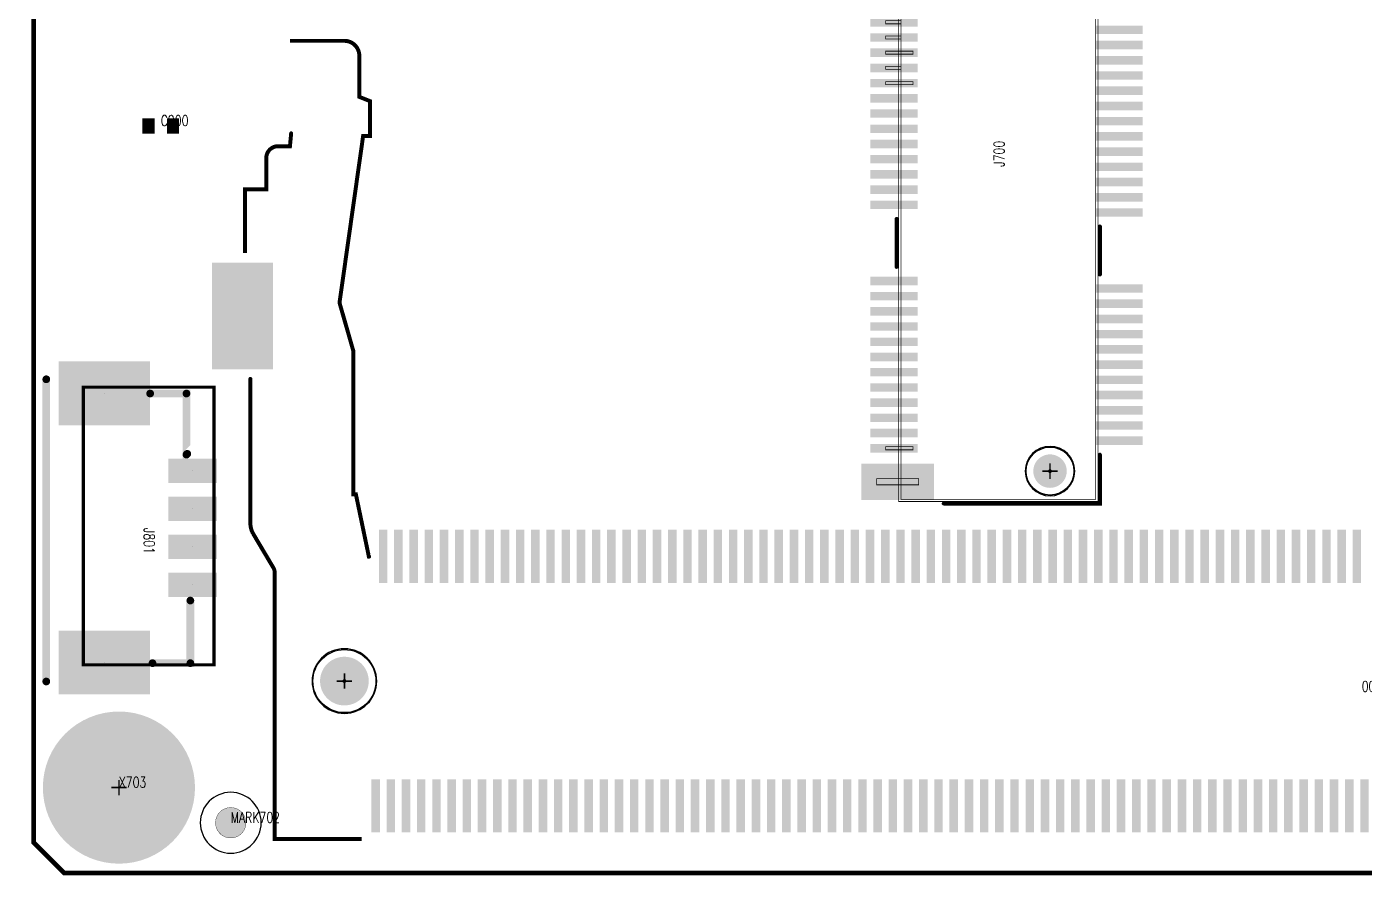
# Model space of a CAD drawing. Extents: x -0.3 to 87.6, y 0 to 52.2.
# Drawn here: x -0.29 to 43.66, y 0.02 to 27.9 of the extents above; entities that cross this region are included whole.
import ezdxf

# ---------------------------------------------------------------- set-up
doc = ezdxf.new("R2010")
doc.units = 0
doc.header["$MEASUREMENT"] = 0
doc.linetypes.add('KEEPOUT_00001000$0', pattern=[2, 1, 1])
doc.linetypes.add('KEEPOUT_00010100$0', pattern=[2, 1, 1])
doc.layers.get('0').update_dxf_attribs({"linetype": 'CONTINUOUS'})
for name, color, linetype in [('BOARD_OUTLINE_00', 43, 'CONTINUOUS'), ('DRIL_NPLTE_THRU_01', 3, 'CONTINUOUS'), ('DRIL_NPLTE_THRU_02', 146, 'CONTINUOUS'), ('DRIL_NPLTE_THRU_03', 176, 'CONTINUOUS'), ('DRIL_NPLTE_THRU_04', 56, 'CONTINUOUS'), ('DRIL_NPLTE_THRU_05', 176, 'CONTINUOUS'), ('DRIL_NPLTE_THRU_06', 1, 'CONTINUOUS'), ('DRIL_NPLTE_THRU_07', 34, 'CONTINUOUS'), ('DRIL_NPLTE_THRU_08', 176, 'CONTINUOUS'), ('DRIL_PLTE_THRU_01', 3, 'CONTINUOUS'), ('DRIL_PLTE_THRU_02', 146, 'CONTINUOUS'), ('DRIL_PLTE_THRU_03', 176, 'CONTINUOUS'), ('DRIL_PLTE_THRU_04', 56, 'CONTINUOUS'), ('DRIL_PLTE_THRU_05', 176, 'CONTINUOUS'), ('DRIL_PLTE_THRU_06', 1, 'CONTINUOUS'), ('DRIL_PLTE_THRU_07', 34, 'CONTINUOUS'), ('DRIL_PLTE_THRU_08', 176, 'CONTINUOUS'), ('DRIL_SYMBOL', 43, 'CONTINUOUS'), ('KEEPOUT_00', 112, 'CONTINUOUS'), ('KEEPOUT_01', 112, 'CONTINUOUS'), ('PADS_BOT', 5, 'CONTINUOUS'), ('PADS_INNER', 106, 'CONTINUOUS'), ('PADS_TOP', 106, 'CONTINUOUS'), ('PART_NAME_01', 253, 'CONTINUOUS'), ('PART_NAME_26', 253, 'CONTINUOUS'), ('PART_TOP_2DLINE_01', 254, 'CONTINUOUS'), ('PART_TOP_2DLINE_26', 146, 'CONTINUOUS'), ('PART_TOP_2DLINE_27', 2, 'CONTINUOUS')]:
    doc.layers.add(name, color=color, linetype=linetype)
doc.styles.add('W0$05', font='simplex', dxfattribs={"width": 0.75})

# ---------------------------------------------------------------- blocks, each defined once
blk = doc.blocks.new('SMOOTH_0$1524')
at = {"const_width": 0.0762}
blk.add_lwpolyline([(-0.0381, 0, 1), (0.0381, 0, 1)], format="xyb", close=True, dxfattribs=at)
blk = doc.blocks.new('BOARD_9583')
at = {"layer": 'BOARD_OUTLINE_00', "const_width": 0.152}
blk.add_lwpolyline([(0, 1), (1, 0), (86, 0), (87, 1), (87, 51.009), (86, 52.009), (1, 52.009), (0, 51.009)], close=True, dxfattribs=at)
at = {"layer": 'BOARD_OUTLINE_00'}
for p in [(0, 1), (1, 0)]:
    blk.add_blockref('SMOOTH_0$1524', p, dxfattribs=at)
blk = doc.blocks.new('SMOOTH_0$1299993333')
at = {"const_width": 0.065}
blk.add_lwpolyline([(-0.032, 0, 1), (0.032, 0, 1)], format="xyb", close=True, dxfattribs=at)
blk = doc.blocks.new('PART_BODY_TOP_9')
at = {"layer": 'KEEPOUT_00', "linetype": 'KEEPOUT_00010100$0'}
for points in [[(35.327, 0), (35.353, 0, 1), (33.227, 0), (33.253, 0, -1)], [(35.327, 0), (35.353, 0, 1), (33.227, 0), (33.253, 0, -1)], [(33.253, 0), (33.227, 0, 1), (35.353, 0), (35.327, 0, -1)], [(33.253, 0), (33.227, 0, 1), (35.353, 0), (35.327, 0, -1)]]:
    blk.add_lwpolyline(points, format="xyb", close=True, dxfattribs=at)
at = {"layer": 'PART_TOP_2DLINE_26', "const_width": 0.13}
for points in [[(37.38, -9.93), (37.38, -5.187, 0.133873), (37.284, -4.835), (36.623, -3.721, -0.134761), (36.58, -3.563), (36.58, 5.19), (33.725, 5.19)], [(33.475, -4.09), (33.486, -4.09), (33.913, -6.14), (34, -6.14), (34, -10.861), (34.451, -12.432), (33.675, -17.909), (33.45, -17.909), (33.45, -19.059), (33.8, -19.199), (33.8, -20.55, 0.414214), (34.29, -21.04), (36.08, -21.04)], [(36.04, -18), (36.08, -17.577), (36.468, -17.577, 0.414214), (36.858, -17.187), (36.858, -16.162), (37.557, -16.162), (37.557, -14.07)]]:
    blk.add_lwpolyline(points, format="xyb", dxfattribs=at)
at = {"layer": 'PART_TOP_2DLINE_26'}
for p in [(33.475, -4.09), (33.486, -4.09), (37.38, -5.187), (33.913, -6.14), (34, -6.14), (37.38, -9.93), (34, -10.861), (34.451, -12.432), (36.08, -17.577), (36.468, -17.577), (33.45, -17.909), (33.675, -17.909), (36.04, -18), (33.45, -19.059), (33.8, -19.199), (33.8, -20.55)]:
    blk.add_blockref('SMOOTH_0$1299993333', p, dxfattribs=at)
blk = doc.blocks.new('DRIL_SYMBOL_1$5999993333')
at = {"layer": 'DRIL_SYMBOL', "const_width": 0.0508}
for points in [[(-0.254, 0), (0.254, 0)], [(0, -0.254), (0, 0.254)]]:
    blk.add_lwpolyline(points, dxfattribs=at)
blk = doc.blocks.new('DRIL_HOLE_1$5999993333')
at = {"const_width": 0.8}
blk.add_lwpolyline([(-0.4, 0, 1), (0.4, 0, 1)], format="xyb", close=True, dxfattribs=at)
blk.add_blockref('DRIL_SYMBOL_1$5999993333', (0, 0))
blk = doc.blocks.new('PAD_10')
at = {"const_width": 0.065}
blk.add_lwpolyline([(0, -0.032, 1), (0, 0.032, 1)], format="xyb", close=True, dxfattribs=at)
blk = doc.blocks.new('STK_TOP_17')
at = {"layer": 'DRIL_PLTE_THRU_01'}
blk.add_blockref('DRIL_HOLE_1$5999993333', (0, 0), dxfattribs=at)
at = {"layer": 'DRIL_PLTE_THRU_02'}
blk.add_blockref('DRIL_HOLE_1$5999993333', (0, 0), dxfattribs=at)
at = {"layer": 'DRIL_PLTE_THRU_03'}
blk.add_blockref('DRIL_HOLE_1$5999993333', (0, 0), dxfattribs=at)
at = {"layer": 'DRIL_PLTE_THRU_04'}
blk.add_blockref('DRIL_HOLE_1$5999993333', (0, 0), dxfattribs=at)
at = {"layer": 'DRIL_PLTE_THRU_05'}
blk.add_blockref('DRIL_HOLE_1$5999993333', (0, 0), dxfattribs=at)
at = {"layer": 'DRIL_PLTE_THRU_06'}
blk.add_blockref('DRIL_HOLE_1$5999993333', (0, 0), dxfattribs=at)
at = {"layer": 'DRIL_PLTE_THRU_07'}
blk.add_blockref('DRIL_HOLE_1$5999993333', (0, 0), dxfattribs=at)
at = {"layer": 'DRIL_PLTE_THRU_08'}
blk.add_blockref('DRIL_HOLE_1$5999993333', (0, 0), dxfattribs=at)
at = {"layer": 'PADS_BOT'}
blk.add_blockref('PAD_10', (0, 0), dxfattribs=at)
at = {"layer": 'PADS_INNER'}
blk.add_blockref('PAD_10', (0, 0), dxfattribs=at)
at = {"layer": 'PADS_TOP'}
blk.add_blockref('PAD_10', (0, 0), dxfattribs=at)
blk = doc.blocks.new('DRIL_HOLE_0')
blk.add_lwpolyline([(0, 0, 1), (0, 0, 1)], format="xyb", close=True)
blk = doc.blocks.new('PAD_0')
blk.add_lwpolyline([(0, 0, 1), (0, 0, 1)], format="xyb", close=True)
blk = doc.blocks.new('PAD_11')
at = {"const_width": 0.28}
blk.add_lwpolyline([(-0.875, 0), (0.875, 0)], dxfattribs=at)
blk = doc.blocks.new('STK_TOP_15')
at = {"layer": 'DRIL_PLTE_THRU_01'}
blk.add_blockref('DRIL_HOLE_0', (0, 0), dxfattribs=at)
at = {"layer": 'DRIL_PLTE_THRU_02'}
blk.add_blockref('DRIL_HOLE_0', (0, 0), dxfattribs=at)
at = {"layer": 'DRIL_PLTE_THRU_03'}
blk.add_blockref('DRIL_HOLE_0', (0, 0), dxfattribs=at)
at = {"layer": 'DRIL_PLTE_THRU_04'}
blk.add_blockref('DRIL_HOLE_0', (0, 0), dxfattribs=at)
at = {"layer": 'DRIL_PLTE_THRU_05'}
blk.add_blockref('DRIL_HOLE_0', (0, 0), dxfattribs=at)
at = {"layer": 'DRIL_PLTE_THRU_06'}
blk.add_blockref('DRIL_HOLE_0', (0, 0), dxfattribs=at)
at = {"layer": 'DRIL_PLTE_THRU_07'}
blk.add_blockref('DRIL_HOLE_0', (0, 0), dxfattribs=at)
at = {"layer": 'DRIL_PLTE_THRU_08'}
blk.add_blockref('DRIL_HOLE_0', (0, 0), dxfattribs=at)
at = {"layer": 'PADS_BOT'}
blk.add_blockref('PAD_0', (0, 0), dxfattribs=at)
at = {"layer": 'PADS_INNER'}
blk.add_blockref('PAD_0', (0, 0), dxfattribs=at)
at = {"layer": 'PADS_TOP', "rotation": 90}
blk.add_blockref('PAD_11', (0, 0), dxfattribs=at)
blk = doc.blocks.new('PAD_12')
at = {"const_width": 2}
blk.add_lwpolyline([(-1.75, 0), (1.75, 0)], dxfattribs=at)
blk = doc.blocks.new('STK_TOP_18')
at = {"layer": 'DRIL_PLTE_THRU_01'}
blk.add_blockref('DRIL_HOLE_0', (0, 0), dxfattribs=at)
at = {"layer": 'DRIL_PLTE_THRU_02'}
blk.add_blockref('DRIL_HOLE_0', (0, 0), dxfattribs=at)
at = {"layer": 'DRIL_PLTE_THRU_03'}
blk.add_blockref('DRIL_HOLE_0', (0, 0), dxfattribs=at)
at = {"layer": 'DRIL_PLTE_THRU_04'}
blk.add_blockref('DRIL_HOLE_0', (0, 0), dxfattribs=at)
at = {"layer": 'DRIL_PLTE_THRU_05'}
blk.add_blockref('DRIL_HOLE_0', (0, 0), dxfattribs=at)
at = {"layer": 'DRIL_PLTE_THRU_06'}
blk.add_blockref('DRIL_HOLE_0', (0, 0), dxfattribs=at)
at = {"layer": 'DRIL_PLTE_THRU_07'}
blk.add_blockref('DRIL_HOLE_0', (0, 0), dxfattribs=at)
at = {"layer": 'DRIL_PLTE_THRU_08'}
blk.add_blockref('DRIL_HOLE_0', (0, 0), dxfattribs=at)
at = {"layer": 'PADS_BOT'}
blk.add_blockref('PAD_0', (0, 0), dxfattribs=at)
at = {"layer": 'PADS_INNER'}
blk.add_blockref('PAD_0', (0, 0), dxfattribs=at)
at = {"layer": 'PADS_TOP', "rotation": 90}
blk.add_blockref('PAD_12', (0, 0), dxfattribs=at)
blk = doc.blocks.new('SYM_TOP_12')
for name, p in [('PART_BODY_TOP_9', (0, 0)), ('STK_TOP_15', (0.765, 4.1)), ('STK_TOP_15', (1.265, 4.1)), ('STK_TOP_15', (1.765, 4.1)), ('STK_TOP_15', (2.265, 4.1)), ('STK_TOP_15', (2.765, 4.1)), ('STK_TOP_15', (3.265, 4.1)), ('STK_TOP_15', (3.765, 4.1)), ('STK_TOP_15', (4.265, 4.1)), ('STK_TOP_15', (4.765, 4.1)), ('STK_TOP_15', (5.265, 4.1)), ('STK_TOP_15', (5.765, 4.1)), ('STK_TOP_15', (6.265, 4.1)), ('STK_TOP_15', (6.765, 4.1)), ('STK_TOP_15', (7.265, 4.1)), ('STK_TOP_15', (7.765, 4.1)), ('STK_TOP_15', (8.265, 4.1)), ('STK_TOP_15', (8.765, 4.1)), ('STK_TOP_15', (9.265, 4.1)), ('STK_TOP_15', (9.765, 4.1)), ('STK_TOP_15', (10.265, 4.1)), ('STK_TOP_15', (10.765, 4.1)), ('STK_TOP_15', (11.265, 4.1)), ('STK_TOP_15', (11.765, 4.1)), ('STK_TOP_15', (12.265, 4.1)), ('STK_TOP_15', (12.765, 4.1)), ('STK_TOP_15', (13.265, 4.1)), ('STK_TOP_15', (13.765, 4.1)), ('STK_TOP_15', (14.265, 4.1)), ('STK_TOP_15', (14.765, 4.1)), ('STK_TOP_15', (15.265, 4.1)), ('STK_TOP_15', (15.765, 4.1)), ('STK_TOP_15', (16.265, 4.1)), ('STK_TOP_15', (16.765, 4.1)), ('STK_TOP_15', (17.265, 4.1)), ('STK_TOP_15', (17.765, 4.1)), ('STK_TOP_15', (18.265, 4.1)), ('STK_TOP_15', (18.765, 4.1)), ('STK_TOP_15', (19.265, 4.1)), ('STK_TOP_15', (19.765, 4.1)), ('STK_TOP_15', (20.265, 4.1)), ('STK_TOP_15', (20.765, 4.1)), ('STK_TOP_15', (21.265, 4.1)), ('STK_TOP_15', (21.765, 4.1)), ('STK_TOP_15', (22.265, 4.1)), ('STK_TOP_15', (22.765, 4.1)), ('STK_TOP_15', (23.265, 4.1)), ('STK_TOP_15', (23.765, 4.1)), ('STK_TOP_15', (24.265, 4.1)), ('STK_TOP_15', (24.765, 4.1)), ('STK_TOP_15', (25.265, 4.1)), ('STK_TOP_15', (25.765, 4.1)), ('STK_TOP_15', (26.265, 4.1)), ('STK_TOP_15', (26.765, 4.1)), ('STK_TOP_15', (27.265, 4.1)), ('STK_TOP_15', (27.765, 4.1)), ('STK_TOP_15', (28.265, 4.1)), ('STK_TOP_15', (28.765, 4.1)), ('STK_TOP_15', (29.265, 4.1)), ('STK_TOP_15', (29.765, 4.1)), ('STK_TOP_15', (30.265, 4.1)), ('STK_TOP_15', (30.765, 4.1)), ('STK_TOP_15', (31.265, 4.1)), ('STK_TOP_15', (31.765, 4.1)), ('STK_TOP_15', (32.265, 4.1)), ('STK_TOP_15', (32.765, 4.1)), ('STK_TOP_15', (33.265, 4.1)), ('STK_TOP_17', (34.29, 0)), ('STK_TOP_15', (1.015, -4.1)), ('STK_TOP_15', (1.515, -4.1)), ('STK_TOP_15', (2.015, -4.1)), ('STK_TOP_15', (2.515, -4.1)), ('STK_TOP_15', (3.015, -4.1)), ('STK_TOP_15', (3.515, -4.1)), ('STK_TOP_15', (4.015, -4.1)), ('STK_TOP_15', (4.515, -4.1)), ('STK_TOP_15', (5.015, -4.1)), ('STK_TOP_15', (5.515, -4.1)), ('STK_TOP_15', (6.015, -4.1)), ('STK_TOP_15', (6.515, -4.1)), ('STK_TOP_15', (7.015, -4.1)), ('STK_TOP_15', (7.515, -4.1)), ('STK_TOP_15', (8.015, -4.1)), ('STK_TOP_15', (8.515, -4.1)), ('STK_TOP_15', (9.015, -4.1)), ('STK_TOP_15', (9.515, -4.1)), ('STK_TOP_15', (10.015, -4.1)), ('STK_TOP_15', (10.515, -4.1)), ('STK_TOP_15', (11.015, -4.1)), ('STK_TOP_15', (11.515, -4.1)), ('STK_TOP_15', (12.015, -4.1)), ('STK_TOP_15', (12.515, -4.1)), ('STK_TOP_15', (13.015, -4.1)), ('STK_TOP_15', (13.515, -4.1)), ('STK_TOP_15', (14.015, -4.1)), ('STK_TOP_15', (14.515, -4.1)), ('STK_TOP_15', (15.015, -4.1)), ('STK_TOP_15', (15.515, -4.1)), ('STK_TOP_15', (16.015, -4.1)), ('STK_TOP_15', (16.515, -4.1)), ('STK_TOP_15', (17.015, -4.1)), ('STK_TOP_15', (17.515, -4.1)), ('STK_TOP_15', (18.015, -4.1)), ('STK_TOP_15', (18.515, -4.1)), ('STK_TOP_15', (19.015, -4.1)), ('STK_TOP_15', (19.515, -4.1)), ('STK_TOP_15', (20.015, -4.1)), ('STK_TOP_15', (20.515, -4.1)), ('STK_TOP_15', (21.015, -4.1)), ('STK_TOP_15', (21.515, -4.1)), ('STK_TOP_15', (22.015, -4.1)), ('STK_TOP_15', (22.515, -4.1)), ('STK_TOP_15', (23.015, -4.1)), ('STK_TOP_15', (23.515, -4.1)), ('STK_TOP_15', (24.015, -4.1)), ('STK_TOP_15', (24.515, -4.1)), ('STK_TOP_15', (25.015, -4.1)), ('STK_TOP_15', (25.515, -4.1)), ('STK_TOP_15', (26.015, -4.1)), ('STK_TOP_15', (26.515, -4.1)), ('STK_TOP_15', (27.015, -4.1)), ('STK_TOP_15', (27.515, -4.1)), ('STK_TOP_15', (28.015, -4.1)), ('STK_TOP_15', (28.515, -4.1)), ('STK_TOP_15', (29.015, -4.1)), ('STK_TOP_15', (29.515, -4.1)), ('STK_TOP_15', (30.015, -4.1)), ('STK_TOP_15', (30.515, -4.1)), ('STK_TOP_15', (31.015, -4.1)), ('STK_TOP_15', (31.515, -4.1)), ('STK_TOP_15', (32.015, -4.1)), ('STK_TOP_15', (32.515, -4.1)), ('STK_TOP_15', (33.015, -4.1)), ('STK_TOP_18', (37.64, -12))]:
    blk.add_blockref(name, p)
blk = doc.blocks.new('PART_TOP_29')
blk.add_blockref('SYM_TOP_12', (0, 0))
at = {"layer": 'PART_NAME_26', "style": 'W0$05', "width": 0.75}
blk.add_text('J300', height=0.35, dxfattribs=at).set_placement((0, 0))
blk = doc.blocks.new('SMOOTH_0$0254')
at = {"const_width": 0.0127}
blk.add_lwpolyline([(-0.00635, 0, 1), (0.00635, 0, 1)], format="xyb", close=True, dxfattribs=at)
blk = doc.blocks.new('PART_BODY_TOP_27')
at = {"layer": 'KEEPOUT_00', "linetype": 'KEEPOUT_00010100$0'}
for points in [[(11.037, -1.5), (11.063, -1.5, 1), (8.937, -1.5), (8.963, -1.5, -1)], [(11.037, -1.5), (11.063, -1.5, 1), (8.937, -1.5), (8.963, -1.5, -1)], [(-9.213, -1.5), (-9.187, -1.5, 1), (-10.813, -1.5), (-10.787, -1.5, -1)], [(-9.213, -1.5), (-9.187, -1.5, 1), (-10.813, -1.5), (-10.787, -1.5, -1)], [(-10.787, -1.5), (-10.813, -1.5, 1), (-9.187, -1.5), (-9.213, -1.5, -1)], [(-10.787, -1.5), (-10.813, -1.5, 1), (-9.187, -1.5), (-9.213, -1.5, -1)], [(8.963, -1.5), (8.937, -1.5, 1), (11.063, -1.5), (11.037, -1.5, -1)], [(8.963, -1.5), (8.937, -1.5, 1), (11.063, -1.5), (11.037, -1.5, -1)]]:
    blk.add_lwpolyline(points, format="xyb", close=True, dxfattribs=at)
at = {"layer": 'PART_TOP_2DLINE_26', "const_width": 0.13}
for points in [[(-1.71, 3.54), (-3.29, 3.54)], [(-11.065, 1.995), (-11.065, -3.14), (-9.46, -3.14)], [(11.065, 1.995), (11.065, -1.153)], [(9.46, -3.14), (11.065, -3.14), (11.065, -1.847)], [(-1.96, -3.14), (-3.54, -3.14)]]:
    blk.add_lwpolyline(points, dxfattribs=at)
at = {"layer": 'PART_TOP_2DLINE_27', "const_width": 0.0254}
for points in [[(-8.8, 3.4), (-9.2, 3.4), (-9.2, 3.902), (-9.3, 3.902), (-9.3, 3), (-9.2, 3), (-9.3, 3), (-9.3, 3.902), (-9.2, 3.902), (-9.2, 3), (-9.3, 3), (-9.2, 3), (-9.2, 3.902), (-9.3, 3.902), (-9.3, 3.4), (-10.25, 3.4), (-10.25, 4.2), (-10.45, 4.2), (-10.45, 2.814), (-10.25, 2.814), (-10.25, 4.2), (-10.45, 4.2), (-10.45, 2.814), (-10.25, 2.814), (-10.25, 4.2), (-10.45, 4.2), (-10.45, 3.4), (-10.925, 3.4), (-10.925, -3), (10.925, -3), (10.925, 3.4), (-10.925, 3.4), (-10.925, -3), (10.925, -3), (10.925, 3.4), (10.45, 3.4)], [(2.3, 3.4), (2.7, 3.4), (2.7, 3.902), (2.8, 3.902), (2.8, 3), (2.7, 3), (2.7, 3.902), (2.8, 3.902), (2.8, 3), (2.7, 3), (2.8, 3), (2.7, 3), (2.7, 3.902), (2.8, 3.902), (2.8, 3.4), (3.2, 3.4), (3.2, 3.902), (3.3, 3.902), (3.3, 3.4), (3.7, 3.4), (3.7, 3.902), (3.8, 3.902), (3.8, 3), (3.7, 3), (3.8, 3), (3.8, 3.902), (3.7, 3.902), (3.7, 3), (3.8, 3), (3.7, 3), (3.7, 3.902), (3.8, 3.902), (3.8, 3.4), (4.2, 3.4), (4.2, 3.902), (4.3, 3.902), (4.3, 3.4), (4.7, 3.4), (4.7, 3.902), (4.8, 3.902), (4.8, 3.4), (5.2, 3.4), (5.2, 3.902), (5.3, 3.902), (5.3, 3), (5.2, 3), (5.3, 3), (5.3, 3.902), (5.2, 3.902), (5.2, 3), (5.3, 3), (5.2, 3), (5.2, 3.902), (5.3, 3.902), (5.3, 3.4), (5.7, 3.4), (5.7, 3.902), (5.8, 3.902), (5.8, 3), (5.7, 3), (5.7, 3.902), (5.8, 3.902), (5.8, 3.4), (6.2, 3.4), (6.2, 3.902), (6.3, 3.902), (6.3, 3), (6.2, 3), (6.3, 3), (6.2, 3), (6.2, 3.902), (6.3, 3.902), (6.3, 3.4), (6.7, 3.4), (6.7, 3.902), (6.8, 3.902), (6.8, 3), (6.7, 3), (6.8, 3), (6.7, 3), (6.7, 3.902), (6.8, 3.902), (6.8, 3), (6.7, 3), (6.7, 3.902), (6.8, 3.902), (6.8, 3.4), (7.2, 3.4), (7.2, 3.902), (7.3, 3.902), (7.3, 3), (7.2, 3), (7.3, 3), (7.3, 3.902), (7.2, 3.902), (7.2, 3), (7.3, 3), (7.2, 3), (7.2, 3.902), (7.3, 3.902), (7.3, 3.4), (7.7, 3.4), (7.7, 3.902), (7.8, 3.902), (7.8, 3), (7.7, 3), (7.7, 3.902), (7.8, 3.902), (7.8, 3), (7.7, 3), (7.7, 3.902), (7.8, 3.902), (7.8, 3.4), (8.2, 3.4), (8.2, 3.902), (8.3, 3.902), (8.3, 3.4), (8.7, 3.4), (8.7, 3.902), (8.8, 3.902), (8.8, 3), (8.7, 3), (8.8, 3), (8.7, 3), (8.7, 3.902), (8.8, 3.902), (8.8, 3.4), (9.2, 3.4), (9.2, 3.902), (9.3, 3.902), (9.3, 3.4), (10.25, 3.4), (10.25, 4.2), (10.45, 4.2), (10.45, 3.4), (10.925, 3.4), (10.925, -3), (-10.925, -3), (-10.925, 3.4), (-10.45, 3.4)]]:
    blk.add_lwpolyline(points, dxfattribs=at)
blk.add_lwpolyline([(11, 3.475), (11, -3.075), (-11, -3.075), (-11, 3.475), (11, 3.475), (11, -3.075), (-11, -3.075), (-11, 3.475)], close=True, dxfattribs=at)
at = {"layer": 'PART_TOP_2DLINE_26'}
for p in [(-3.29, 3.54), (-1.71, 3.54), (-11.065, 1.995), (11.065, 1.995), (11.065, -1.153), (11.065, -1.847), (-11.065, -3.14), (-9.46, -3.14), (-3.54, -3.14), (-1.96, -3.14), (9.46, -3.14), (11.065, -3.14)]:
    blk.add_blockref('SMOOTH_0$1299993333', p, dxfattribs=at)
at = {"layer": 'PART_TOP_2DLINE_27'}
for p in [(-10.45, 4.2), (-10.45, 4.2), (-10.45, 4.2), (-10.25, 4.2), (-10.25, 4.2), (-10.25, 4.2), (10.25, 4.2), (10.45, 4.2), (-9.3, 3.902), (-9.3, 3.902), (-9.3, 3.902), (-9.2, 3.902), (-9.2, 3.902), (-9.2, 3.902), (2.7, 3.902), (2.7, 3.902), (2.7, 3.902), (2.8, 3.902), (2.8, 3.902), (2.8, 3.902), (3.2, 3.902), (3.3, 3.902), (3.7, 3.902), (3.7, 3.902), (3.7, 3.902), (3.8, 3.902), (3.8, 3.902), (3.8, 3.902), (4.2, 3.902), (4.3, 3.902), (4.7, 3.902), (4.8, 3.902), (5.2, 3.902), (5.2, 3.902), (5.2, 3.902), (5.3, 3.902), (5.3, 3.902), (5.3, 3.902), (5.7, 3.902), (5.7, 3.902), (5.8, 3.902), (5.8, 3.902), (6.2, 3.902), (6.2, 3.902), (6.3, 3.902), (6.3, 3.902), (6.7, 3.902), (6.7, 3.902), (6.7, 3.902), (6.8, 3.902), (6.8, 3.902), (6.8, 3.902), (7.2, 3.902), (7.2, 3.902), (7.2, 3.902), (7.3, 3.902), (7.3, 3.902), (7.3, 3.902), (7.7, 3.902), (7.7, 3.902), (7.7, 3.902), (7.8, 3.902), (7.8, 3.902), (7.8, 3.902), (8.2, 3.902), (8.3, 3.902), (8.7, 3.902), (8.7, 3.902), (8.8, 3.902), (8.8, 3.902), (9.2, 3.902), (9.3, 3.902), (-11, 3.475), (-11, 3.475), (-10.925, 3.4), (-10.925, 3.4), (-10.925, 3.4), (-10.45, 3.4), (-10.45, 3.4), (-10.25, 3.4), (-9.3, 3.4), (-9.2, 3.4), (-8.8, 3.4), (2.3, 3.4), (2.7, 3.4), (2.8, 3.4), (3.2, 3.4), (3.3, 3.4), (3.7, 3.4), (3.8, 3.4), (4.2, 3.4), (4.3, 3.4), (4.7, 3.4), (4.8, 3.4), (5.2, 3.4), (5.3, 3.4), (5.7, 3.4), (5.8, 3.4), (6.2, 3.4), (6.3, 3.4), (6.7, 3.4), (6.8, 3.4), (7.2, 3.4), (7.3, 3.4), (7.7, 3.4), (7.8, 3.4), (8.2, 3.4), (8.3, 3.4), (8.7, 3.4), (8.8, 3.4), (9.2, 3.4), (9.3, 3.4), (10.25, 3.4), (10.45, 3.4), (10.45, 3.4), (10.925, 3.4), (10.925, 3.4), (10.925, 3.4), (11, 3.475), (11, 3.475), (-10.45, 2.814), (-10.45, 2.814), (-10.25, 2.814), (-10.25, 2.814), (-9.3, 3), (-9.3, 3), (-9.3, 3), (-9.2, 3), (-9.2, 3), (-9.2, 3), (2.7, 3), (2.7, 3), (2.7, 3), (2.8, 3), (2.8, 3), (2.8, 3), (3.7, 3), (3.7, 3), (3.7, 3), (3.8, 3), (3.8, 3), (3.8, 3), (5.2, 3), (5.2, 3), (5.2, 3), (5.3, 3), (5.3, 3), (5.3, 3), (5.7, 3), (5.8, 3), (6.2, 3), (6.2, 3), (6.3, 3), (6.3, 3), (6.7, 3), (6.7, 3), (6.7, 3), (6.8, 3), (6.8, 3), (6.8, 3), (7.2, 3), (7.2, 3), (7.2, 3), (7.3, 3), (7.3, 3), (7.3, 3), (7.7, 3), (7.7, 3), (7.8, 3), (7.8, 3), (8.7, 3), (8.7, 3), (8.8, 3), (8.8, 3), (-11, -3.075), (-11, -3.075), (-10.925, -3), (-10.925, -3), (-10.925, -3), (10.925, -3), (10.925, -3), (10.925, -3), (11, -3.075), (11, -3.075)]:
    blk.add_blockref('SMOOTH_0$0254', p, dxfattribs=at)
blk = doc.blocks.new('DRIL_SYMBOL_1$1')
at = {"layer": 'DRIL_SYMBOL', "const_width": 0.0508}
for points in [[(-0.254, 0), (0.254, 0)], [(0, -0.254), (0, 0.254)]]:
    blk.add_lwpolyline(points, dxfattribs=at)
blk = doc.blocks.new('DRIL_HOLE_1$1')
at = {"const_width": 0.55}
blk.add_lwpolyline([(-0.275, 0, 1), (0.275, 0, 1)], format="xyb", close=True, dxfattribs=at)
blk.add_blockref('DRIL_SYMBOL_1$1', (0, 0))
blk = doc.blocks.new('STK_TOP_16')
at = {"layer": 'DRIL_PLTE_THRU_01'}
blk.add_blockref('DRIL_HOLE_1$1', (0, 0), dxfattribs=at)
at = {"layer": 'DRIL_PLTE_THRU_02'}
blk.add_blockref('DRIL_HOLE_1$1', (0, 0), dxfattribs=at)
at = {"layer": 'DRIL_PLTE_THRU_03'}
blk.add_blockref('DRIL_HOLE_1$1', (0, 0), dxfattribs=at)
at = {"layer": 'DRIL_PLTE_THRU_04'}
blk.add_blockref('DRIL_HOLE_1$1', (0, 0), dxfattribs=at)
at = {"layer": 'DRIL_PLTE_THRU_05'}
blk.add_blockref('DRIL_HOLE_1$1', (0, 0), dxfattribs=at)
at = {"layer": 'DRIL_PLTE_THRU_06'}
blk.add_blockref('DRIL_HOLE_1$1', (0, 0), dxfattribs=at)
at = {"layer": 'DRIL_PLTE_THRU_07'}
blk.add_blockref('DRIL_HOLE_1$1', (0, 0), dxfattribs=at)
at = {"layer": 'DRIL_PLTE_THRU_08'}
blk.add_blockref('DRIL_HOLE_1$1', (0, 0), dxfattribs=at)
at = {"layer": 'PADS_BOT'}
blk.add_blockref('PAD_10', (0, 0), dxfattribs=at)
at = {"layer": 'PADS_INNER'}
blk.add_blockref('PAD_10', (0, 0), dxfattribs=at)
at = {"layer": 'PADS_TOP'}
blk.add_blockref('PAD_10', (0, 0), dxfattribs=at)
blk = doc.blocks.new('PAD_20')
at = {"const_width": 0.28}
blk.add_lwpolyline([(-0.775, 0), (0.775, 0)], dxfattribs=at)
blk = doc.blocks.new('STK_TOP_62')
at = {"layer": 'DRIL_PLTE_THRU_01'}
blk.add_blockref('DRIL_HOLE_0', (0, 0), dxfattribs=at)
at = {"layer": 'DRIL_PLTE_THRU_02'}
blk.add_blockref('DRIL_HOLE_0', (0, 0), dxfattribs=at)
at = {"layer": 'DRIL_PLTE_THRU_03'}
blk.add_blockref('DRIL_HOLE_0', (0, 0), dxfattribs=at)
at = {"layer": 'DRIL_PLTE_THRU_04'}
blk.add_blockref('DRIL_HOLE_0', (0, 0), dxfattribs=at)
at = {"layer": 'DRIL_PLTE_THRU_05'}
blk.add_blockref('DRIL_HOLE_0', (0, 0), dxfattribs=at)
at = {"layer": 'DRIL_PLTE_THRU_06'}
blk.add_blockref('DRIL_HOLE_0', (0, 0), dxfattribs=at)
at = {"layer": 'DRIL_PLTE_THRU_07'}
blk.add_blockref('DRIL_HOLE_0', (0, 0), dxfattribs=at)
at = {"layer": 'DRIL_PLTE_THRU_08'}
blk.add_blockref('DRIL_HOLE_0', (0, 0), dxfattribs=at)
at = {"layer": 'PADS_BOT'}
blk.add_blockref('PAD_0', (0, 0), dxfattribs=at)
at = {"layer": 'PADS_INNER'}
blk.add_blockref('PAD_0', (0, 0), dxfattribs=at)
at = {"layer": 'PADS_TOP', "rotation": 90}
blk.add_blockref('PAD_20', (0, 0), dxfattribs=at)
blk = doc.blocks.new('PAD_21')
at = {"const_width": 1.2}
blk.add_lwpolyline([(-1.195, 0), (1.195, 0)], dxfattribs=at)
blk = doc.blocks.new('STK_TOP_63')
at = {"layer": 'DRIL_PLTE_THRU_01'}
blk.add_blockref('DRIL_HOLE_0', (0, 0), dxfattribs=at)
at = {"layer": 'DRIL_PLTE_THRU_02'}
blk.add_blockref('DRIL_HOLE_0', (0, 0), dxfattribs=at)
at = {"layer": 'DRIL_PLTE_THRU_03'}
blk.add_blockref('DRIL_HOLE_0', (0, 0), dxfattribs=at)
at = {"layer": 'DRIL_PLTE_THRU_04'}
blk.add_blockref('DRIL_HOLE_0', (0, 0), dxfattribs=at)
at = {"layer": 'DRIL_PLTE_THRU_05'}
blk.add_blockref('DRIL_HOLE_0', (0, 0), dxfattribs=at)
at = {"layer": 'DRIL_PLTE_THRU_06'}
blk.add_blockref('DRIL_HOLE_0', (0, 0), dxfattribs=at)
at = {"layer": 'DRIL_PLTE_THRU_07'}
blk.add_blockref('DRIL_HOLE_0', (0, 0), dxfattribs=at)
at = {"layer": 'DRIL_PLTE_THRU_08'}
blk.add_blockref('DRIL_HOLE_0', (0, 0), dxfattribs=at)
at = {"layer": 'PADS_BOT'}
blk.add_blockref('PAD_0', (0, 0), dxfattribs=at)
at = {"layer": 'PADS_INNER'}
blk.add_blockref('PAD_0', (0, 0), dxfattribs=at)
at = {"layer": 'PADS_TOP', "rotation": 90}
blk.add_blockref('PAD_21', (0, 0), dxfattribs=at)
blk = doc.blocks.new('SYM_TOP_30')
for name, p in [('STK_TOP_63', (-10.35, 3.51)), ('STK_TOP_63', (10.35, 3.51)), ('STK_TOP_62', (-9.25, 3.625)), ('STK_TOP_62', (-8.75, 3.625)), ('STK_TOP_62', (-8.25, 3.625)), ('STK_TOP_62', (-7.75, 3.625)), ('STK_TOP_62', (-7.25, 3.625)), ('STK_TOP_62', (-6.75, 3.625)), ('STK_TOP_62', (-6.25, 3.625)), ('STK_TOP_62', (-5.75, 3.625)), ('STK_TOP_62', (-5.25, 3.625)), ('STK_TOP_62', (-4.75, 3.625)), ('STK_TOP_62', (-4.25, 3.625)), ('STK_TOP_62', (-3.75, 3.625)), ('STK_TOP_62', (-1.25, 3.625)), ('STK_TOP_62', (-0.75, 3.625)), ('STK_TOP_62', (-0.25, 3.625)), ('STK_TOP_62', (0.25, 3.625)), ('STK_TOP_62', (0.75, 3.625)), ('STK_TOP_62', (1.25, 3.625)), ('STK_TOP_62', (1.75, 3.625)), ('STK_TOP_62', (2.25, 3.625)), ('STK_TOP_62', (2.75, 3.625)), ('STK_TOP_62', (3.25, 3.625)), ('STK_TOP_62', (3.75, 3.625)), ('STK_TOP_62', (4.25, 3.625)), ('STK_TOP_62', (4.75, 3.625)), ('STK_TOP_62', (5.25, 3.625)), ('STK_TOP_62', (5.75, 3.625)), ('STK_TOP_62', (6.25, 3.625)), ('STK_TOP_62', (6.75, 3.625)), ('STK_TOP_62', (7.25, 3.625)), ('STK_TOP_62', (7.75, 3.625)), ('STK_TOP_62', (8.25, 3.625)), ('STK_TOP_62', (8.75, 3.625)), ('STK_TOP_62', (9.25, 3.625)), ('PART_BODY_TOP_27', (0, 0)), ('STK_TOP_17', (10, -1.5)), ('STK_TOP_16', (-10, -1.5)), ('STK_TOP_62', (-9, -3.775)), ('STK_TOP_62', (-8.5, -3.775)), ('STK_TOP_62', (-8, -3.775)), ('STK_TOP_62', (-7.5, -3.775)), ('STK_TOP_62', (-7, -3.775)), ('STK_TOP_62', (-6.5, -3.775)), ('STK_TOP_62', (-6, -3.775)), ('STK_TOP_62', (-5.5, -3.775)), ('STK_TOP_62', (-5, -3.775)), ('STK_TOP_62', (-4.5, -3.775)), ('STK_TOP_62', (-4, -3.775)), ('STK_TOP_62', (-1.5, -3.775)), ('STK_TOP_62', (-1, -3.775)), ('STK_TOP_62', (-0.5, -3.775)), ('STK_TOP_62', (0, -3.775)), ('STK_TOP_62', (0.5, -3.775)), ('STK_TOP_62', (1, -3.775)), ('STK_TOP_62', (1.5, -3.775)), ('STK_TOP_62', (2, -3.775)), ('STK_TOP_62', (2.5, -3.775)), ('STK_TOP_62', (3, -3.775)), ('STK_TOP_62', (3.5, -3.775)), ('STK_TOP_62', (4, -3.775)), ('STK_TOP_62', (4.5, -3.775)), ('STK_TOP_62', (5, -3.775)), ('STK_TOP_62', (5.5, -3.775)), ('STK_TOP_62', (6, -3.775)), ('STK_TOP_62', (6.5, -3.775)), ('STK_TOP_62', (7, -3.775)), ('STK_TOP_62', (7.5, -3.775)), ('STK_TOP_62', (8, -3.775)), ('STK_TOP_62', (8.5, -3.775)), ('STK_TOP_62', (9, -3.775))]:
    blk.add_blockref(name, p)
blk = doc.blocks.new('PART_TOP_141')
blk.add_blockref('SYM_TOP_30', (0, 0))
at = {"layer": 'PART_NAME_26', "style": 'W0$05', "width": 0.75}
blk.add_text('J700', height=0.35, dxfattribs=at).set_placement((0, 0))
blk = doc.blocks.new('PAD_26')
at = {"const_width": 0.4}
blk.add_lwpolyline([(-0.25, 0), (0.25, 0)], dxfattribs=at)
blk = doc.blocks.new('STK_TOP_70')
at = {"layer": 'DRIL_PLTE_THRU_01'}
blk.add_blockref('DRIL_HOLE_0', (0, 0), dxfattribs=at)
at = {"layer": 'DRIL_PLTE_THRU_02'}
blk.add_blockref('DRIL_HOLE_0', (0, 0), dxfattribs=at)
at = {"layer": 'DRIL_PLTE_THRU_03'}
blk.add_blockref('DRIL_HOLE_0', (0, 0), dxfattribs=at)
at = {"layer": 'DRIL_PLTE_THRU_04'}
blk.add_blockref('DRIL_HOLE_0', (0, 0), dxfattribs=at)
at = {"layer": 'DRIL_PLTE_THRU_05'}
blk.add_blockref('DRIL_HOLE_0', (0, 0), dxfattribs=at)
at = {"layer": 'DRIL_PLTE_THRU_06'}
blk.add_blockref('DRIL_HOLE_0', (0, 0), dxfattribs=at)
at = {"layer": 'DRIL_PLTE_THRU_07'}
blk.add_blockref('DRIL_HOLE_0', (0, 0), dxfattribs=at)
at = {"layer": 'DRIL_PLTE_THRU_08'}
blk.add_blockref('DRIL_HOLE_0', (0, 0), dxfattribs=at)
at = {"layer": 'PADS_BOT'}
blk.add_blockref('PAD_0', (0, 0), dxfattribs=at)
at = {"layer": 'PADS_INNER'}
blk.add_blockref('PAD_0', (0, 0), dxfattribs=at)
at = {"layer": 'PADS_TOP', "rotation": 90}
blk.add_blockref('PAD_26', (0, 0), dxfattribs=at)
blk = doc.blocks.new('SYM_TOP_32')
for p in [(-0.4, 0), (0.4, 0)]:
    blk.add_blockref('STK_TOP_70', p)
blk = doc.blocks.new('PART_TOP_225')
blk.add_blockref('SYM_TOP_32', (0, 0))
at = {"layer": 'PART_NAME_26', "style": 'W0$05', "width": 0.75}
blk.add_text('C900', height=0.35, dxfattribs=at).set_placement((0, 0))
blk = doc.blocks.new('SMOOTH_0$254')
at = {"const_width": 0.127}
blk.add_lwpolyline([(-0.0635, 0, 1), (0.0635, 0, 1)], format="xyb", close=True, dxfattribs=at)
blk = doc.blocks.new('SMOOTH_0$1')
at = {"const_width": 0.05}
blk.add_lwpolyline([(-0.025, 0, 1), (0.025, 0, 1)], format="xyb", close=True, dxfattribs=at)
blk = doc.blocks.new('PART_BODY_TOP_6')
at = {"layer": 'PART_TOP_2DLINE_26', "const_width": 0.254}
for points in [[(-4.415, 0.2054), (-4.415, 1.3992), (-2.4084, 1.3992), (-2.4338, 1.4246)], [(4.4446, 0.2824), (4.4446, 1.527), (2.3872, 1.527)], [(-4.8834, -3.208), (5.048, -3.208)]]:
    blk.add_lwpolyline(points, dxfattribs=at)
at = {"layer": 'PART_TOP_2DLINE_27', "const_width": 0.1}
blk.add_lwpolyline([(-4.621, 2.304), (4.5, 2.304), (4.5, -1.991), (-4.621, -1.991)], close=True, dxfattribs=at)
at = {"layer": 'PART_TOP_2DLINE_26'}
for p in [(-4.415, 1.3992), (-2.4338, 1.4246), (-2.4084, 1.3992), (2.3872, 1.527), (4.4446, 1.527), (-4.415, 0.2054), (4.4446, 0.2824), (-4.8834, -3.208), (5.048, -3.208)]:
    blk.add_blockref('SMOOTH_0$254', p, dxfattribs=at)
at = {"layer": 'PART_TOP_2DLINE_27'}
for p in [(-4.621, 2.304), (4.5, 2.304), (-4.621, -1.991), (4.5, -1.991)]:
    blk.add_blockref('SMOOTH_0$1', p, dxfattribs=at)
blk = doc.blocks.new('PAD_13')
blk.add_lwpolyline([(0, 0), (0, 0)])
blk = doc.blocks.new('PAD_27')
at = {"const_width": 0.8}
blk.add_lwpolyline([(-0.8, 0), (0.8, 0)], dxfattribs=at)
blk = doc.blocks.new('STK_TOP_11')
at = {"layer": 'DRIL_PLTE_THRU_01'}
blk.add_blockref('DRIL_HOLE_0', (0, 0), dxfattribs=at)
at = {"layer": 'DRIL_PLTE_THRU_02'}
blk.add_blockref('DRIL_HOLE_0', (0, 0), dxfattribs=at)
at = {"layer": 'DRIL_PLTE_THRU_03'}
blk.add_blockref('DRIL_HOLE_0', (0, 0), dxfattribs=at)
at = {"layer": 'DRIL_PLTE_THRU_04'}
blk.add_blockref('DRIL_HOLE_0', (0, 0), dxfattribs=at)
at = {"layer": 'DRIL_PLTE_THRU_05'}
blk.add_blockref('DRIL_HOLE_0', (0, 0), dxfattribs=at)
at = {"layer": 'DRIL_PLTE_THRU_06'}
blk.add_blockref('DRIL_HOLE_0', (0, 0), dxfattribs=at)
at = {"layer": 'DRIL_PLTE_THRU_07'}
blk.add_blockref('DRIL_HOLE_0', (0, 0), dxfattribs=at)
at = {"layer": 'DRIL_PLTE_THRU_08'}
blk.add_blockref('DRIL_HOLE_0', (0, 0), dxfattribs=at)
at = {"layer": 'PADS_BOT'}
blk.add_blockref('PAD_13', (0, 0), dxfattribs=at)
at = {"layer": 'PADS_INNER'}
blk.add_blockref('PAD_13', (0, 0), dxfattribs=at)
at = {"layer": 'PADS_TOP', "rotation": 90}
blk.add_blockref('PAD_27', (0, 0), dxfattribs=at)
blk = doc.blocks.new('PAD_28')
at = {"const_width": 2.1}
blk.add_lwpolyline([(-1.5, 0), (1.5, 0)], dxfattribs=at)
blk = doc.blocks.new('STK_TOP_12')
at = {"layer": 'DRIL_PLTE_THRU_01'}
blk.add_blockref('DRIL_HOLE_0', (0, 0), dxfattribs=at)
at = {"layer": 'DRIL_PLTE_THRU_02'}
blk.add_blockref('DRIL_HOLE_0', (0, 0), dxfattribs=at)
at = {"layer": 'DRIL_PLTE_THRU_03'}
blk.add_blockref('DRIL_HOLE_0', (0, 0), dxfattribs=at)
at = {"layer": 'DRIL_PLTE_THRU_04'}
blk.add_blockref('DRIL_HOLE_0', (0, 0), dxfattribs=at)
at = {"layer": 'DRIL_PLTE_THRU_05'}
blk.add_blockref('DRIL_HOLE_0', (0, 0), dxfattribs=at)
at = {"layer": 'DRIL_PLTE_THRU_06'}
blk.add_blockref('DRIL_HOLE_0', (0, 0), dxfattribs=at)
at = {"layer": 'DRIL_PLTE_THRU_07'}
blk.add_blockref('DRIL_HOLE_0', (0, 0), dxfattribs=at)
at = {"layer": 'DRIL_PLTE_THRU_08'}
blk.add_blockref('DRIL_HOLE_0', (0, 0), dxfattribs=at)
at = {"layer": 'PADS_BOT'}
blk.add_blockref('PAD_13', (0, 0), dxfattribs=at)
at = {"layer": 'PADS_INNER'}
blk.add_blockref('PAD_13', (0, 0), dxfattribs=at)
at = {"layer": 'PADS_TOP', "rotation": 90}
blk.add_blockref('PAD_28', (0, 0), dxfattribs=at)
blk = doc.blocks.new('SYM_TOP_9')
for name, p in [('STK_TOP_11', (-1.875, 1.6)), ('STK_TOP_11', (-0.625, 1.6)), ('STK_TOP_11', (0.625, 1.6)), ('STK_TOP_11', (1.875, 1.6)), ('PART_BODY_TOP_6', (0, 0)), ('STK_TOP_12', (-4.425, -1.3)), ('STK_TOP_12', (4.425, -1.3))]:
    blk.add_blockref(name, p)
blk = doc.blocks.new('PART_TOP_283')
blk.add_blockref('SYM_TOP_9', (0, 0))
at = {"layer": 'PART_NAME_01', "style": 'W0$05', "width": 0.75}
blk.add_text('J801', height=0.35, dxfattribs=at).set_placement((0, 0))
blk = doc.blocks.new('DRIL_SYMBOL_3$5')
at = {"layer": 'DRIL_SYMBOL', "const_width": 0.0508}
for points in [[(-0.254, 0), (0.254, 0)], [(0, -0.254), (0, 0.254)]]:
    blk.add_lwpolyline(points, dxfattribs=at)
blk = doc.blocks.new('DRIL_HOLE_3$5')
at = {"const_width": 1.75}
blk.add_lwpolyline([(-0.875, 0, 1), (0.875, 0, 1)], format="xyb", close=True, dxfattribs=at)
blk.add_blockref('DRIL_SYMBOL_3$5', (0, 0))
blk = doc.blocks.new('PAD_38')
at = {"const_width": 0.75}
blk.add_lwpolyline([(0, -2.125, 1), (0, 2.125, 1)], format="xyb", close=True, dxfattribs=at)
blk = doc.blocks.new('STK_TOP_19')
at = {"layer": 'DRIL_PLTE_THRU_01'}
blk.add_blockref('DRIL_HOLE_3$5', (0, 0), dxfattribs=at)
at = {"layer": 'DRIL_PLTE_THRU_02'}
blk.add_blockref('DRIL_HOLE_3$5', (0, 0), dxfattribs=at)
at = {"layer": 'DRIL_PLTE_THRU_03'}
blk.add_blockref('DRIL_HOLE_3$5', (0, 0), dxfattribs=at)
at = {"layer": 'DRIL_PLTE_THRU_04'}
blk.add_blockref('DRIL_HOLE_3$5', (0, 0), dxfattribs=at)
at = {"layer": 'DRIL_PLTE_THRU_05'}
blk.add_blockref('DRIL_HOLE_3$5', (0, 0), dxfattribs=at)
at = {"layer": 'DRIL_PLTE_THRU_06'}
blk.add_blockref('DRIL_HOLE_3$5', (0, 0), dxfattribs=at)
at = {"layer": 'DRIL_PLTE_THRU_07'}
blk.add_blockref('DRIL_HOLE_3$5', (0, 0), dxfattribs=at)
at = {"layer": 'DRIL_PLTE_THRU_08'}
blk.add_blockref('DRIL_HOLE_3$5', (0, 0), dxfattribs=at)
at = {"layer": 'PADS_BOT'}
blk.add_blockref('PAD_38', (0, 0), dxfattribs=at)
at = {"layer": 'PADS_INNER'}
blk.add_blockref('PAD_38', (0, 0), dxfattribs=at)
at = {"layer": 'PADS_TOP'}
blk.add_blockref('PAD_38', (0, 0), dxfattribs=at)
blk = doc.blocks.new('SYM_TOP_52')
blk.add_blockref('STK_TOP_19', (0, 0))
blk = doc.blocks.new('PART_TOP_325')
blk.add_blockref('SYM_TOP_52', (0, 0))
at = {"layer": 'PART_NAME_01', "style": 'W0$05', "width": 0.75}
blk.add_text('X703', height=0.35, dxfattribs=at).set_placement((0, 0))
blk = doc.blocks.new('PART_BODY_TOP_9598')
at = {"layer": 'KEEPOUT_01', "linetype": 'KEEPOUT_00001000$0'}
blk.add_lwpolyline([(-1, 0, 1), (1, 0, 1)], format="xyb", close=True, dxfattribs=at)
at = {"layer": 'PART_TOP_2DLINE_01', "const_width": 0.01}
blk.add_lwpolyline([(-0.5, 0, 1), (0.5, 0, 1)], format="xyb", close=True, dxfattribs=at)
at = {"layer": 'PART_TOP_2DLINE_27', "const_width": 0.0127}
blk.add_lwpolyline([(-1, 0, 1), (1, 0, 1)], format="xyb", close=True, dxfattribs=at)
blk = doc.blocks.new('PAD_42')
at = {"const_width": 0.5}
blk.add_lwpolyline([(0, -0.25, 1), (0, 0.25, 1)], format="xyb", close=True, dxfattribs=at)
blk = doc.blocks.new('STK_TOP_71')
at = {"layer": 'DRIL_NPLTE_THRU_01'}
blk.add_blockref('DRIL_HOLE_0', (0, 0), dxfattribs=at)
at = {"layer": 'DRIL_NPLTE_THRU_02'}
blk.add_blockref('DRIL_HOLE_0', (0, 0), dxfattribs=at)
at = {"layer": 'DRIL_NPLTE_THRU_03'}
blk.add_blockref('DRIL_HOLE_0', (0, 0), dxfattribs=at)
at = {"layer": 'DRIL_NPLTE_THRU_04'}
blk.add_blockref('DRIL_HOLE_0', (0, 0), dxfattribs=at)
at = {"layer": 'DRIL_NPLTE_THRU_05'}
blk.add_blockref('DRIL_HOLE_0', (0, 0), dxfattribs=at)
at = {"layer": 'DRIL_NPLTE_THRU_06'}
blk.add_blockref('DRIL_HOLE_0', (0, 0), dxfattribs=at)
at = {"layer": 'DRIL_NPLTE_THRU_07'}
blk.add_blockref('DRIL_HOLE_0', (0, 0), dxfattribs=at)
at = {"layer": 'DRIL_NPLTE_THRU_08'}
blk.add_blockref('DRIL_HOLE_0', (0, 0), dxfattribs=at)
at = {"layer": 'PADS_BOT'}
blk.add_blockref('PAD_0', (0, 0), dxfattribs=at)
at = {"layer": 'PADS_INNER'}
blk.add_blockref('PAD_0', (0, 0), dxfattribs=at)
at = {"layer": 'PADS_TOP'}
blk.add_blockref('PAD_42', (0, 0), dxfattribs=at)
blk = doc.blocks.new('SYM_TOP_55')
for name in ['PART_BODY_TOP_9598', 'STK_TOP_71']:
    blk.add_blockref(name, (0, 0))
blk = doc.blocks.new('PART_TOP_332')
blk.add_blockref('SYM_TOP_55', (0, 0))
at = {"layer": 'PART_NAME_01', "style": 'W0$05', "width": 0.75}
blk.add_text('MARK702', height=0.35, dxfattribs=at).set_placement((0, 0))

msp = doc.modelspace()

# ---------------------------------------------------------------- block references
for name, p in [('BOARD_9583', (-0.0641, 0.0914)), ('PART_TOP_225', (4.11, 24.64)), ('PART_TOP_325', (2.7359, 2.8954)), ('PART_TOP_332', (6.41, 1.74))]:
    msp.add_blockref(name, p)
for name, p, rotation in [('PART_TOP_141', (31.8359, 23.2954), 90), ('PART_TOP_29', (44.4359, 6.3954), 180), ('PART_TOP_283', (3.556, 11.43), 270)]:
    msp.add_blockref(name, p, dxfattribs=dict(rotation=rotation))

doc.saveas('drawing.dxf')
